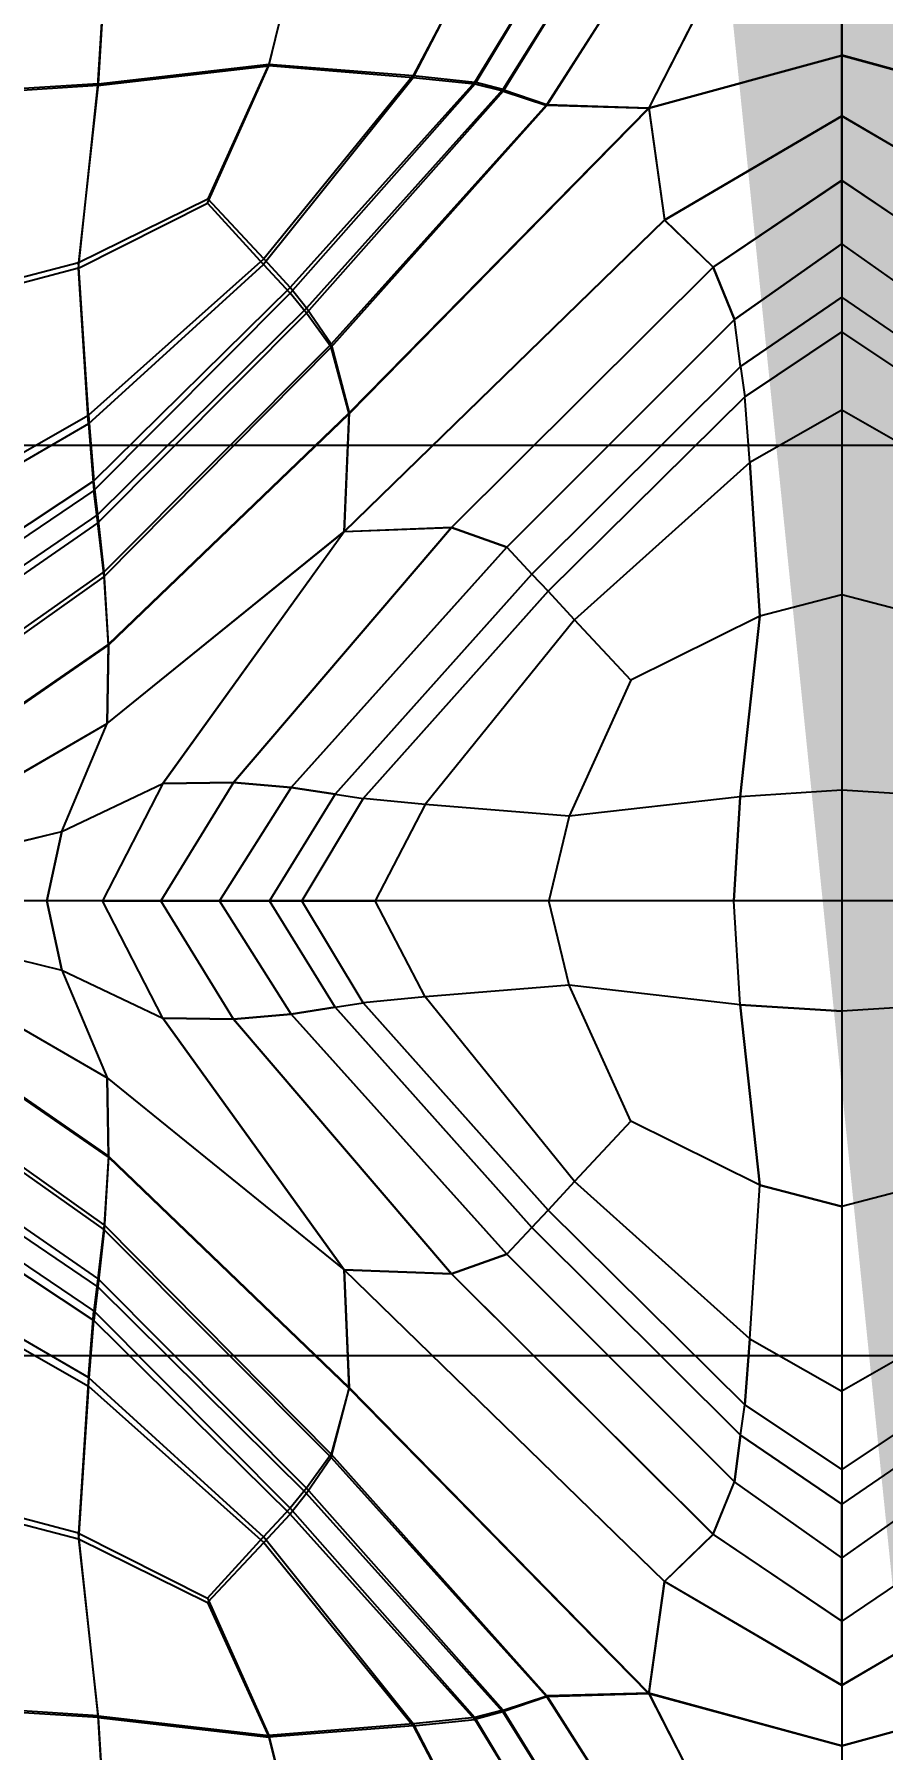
# Model space of a CAD drawing. Extents: x 11992 to 29481, y -6727 to 6811.
# Drawn here: x 12607.26 to 12612.15, y 1476.05 to 1485.95 of the extents above; entities that cross this region are included whole.
import ezdxf

# ---------------------------------------------------------------- set-up
doc = ezdxf.new("R2010")
doc.units = 0
doc.header["$MEASUREMENT"] = 0
doc.layers.get('0').update_dxf_attribs({"color": 8, "linetype": 'CONTINUOUS'})
doc.layers.add('zoylight 3编号', color=7, linetype='CONTINUOUS')
doc.styles.add('TFB MS 3mm at 1 to 25', font='arial.ttf', dxfattribs={"height": 75})

msp = doc.modelspace()

# ---------------------------------------------------------------- linework, layer by layer
for p, q in [((12611.9172, 1487.0932, -1721.4732), (12611.9172, 1482.7125, -1720.209)), ((12611.9172, 1485.8236, -1759.8229), (12611.9172, 1486.7353, -1759.5163)), ((12607.6266, 1485.6512, -1760.3104), (12607.6643, 1486.2497, -1760.2204)), ((12607.6643, 1486.249, -1720.6453), (12607.6271, 1485.662, -1720.5269)), ((12608.6127, 1485.7654, -1760.3031), (12608.7309, 1486.2509, -1760.227)), ((12608.7309, 1486.2511, -1720.6389), (12608.6132, 1485.775, -1720.5381)), ((12609.7313, 1486.2525, -1720.6354), (12609.4443, 1485.7087, -1720.532)), ((12609.4443, 1485.697, -1760.3084), (12609.7313, 1486.2513, -1760.2307)), ((12609.8, 1485.672, -1720.5364), (12610.1553, 1486.2506, -1720.6421)), ((12610.1553, 1486.2497, -1760.2241), (12609.8005, 1485.6605, -1760.3064)), ((12610.3417, 1486.2332, -1720.7068), (12609.9631, 1485.6286, -1720.5989)), ((12610.3417, 1486.2325, -1760.1594), (12609.9636, 1485.6193, -1760.2492)), ((12610.6297, 1486.1879, -1720.8773), (12610.2153, 1485.5425, -1720.7668)), ((12610.2158, 1485.5358, -1760.0886), (12610.6297, 1486.1865, -1759.989)), ((12611.1213, 1486.1433, -1721.0454), (12610.8042, 1485.5239, -1720.9597)), ((12610.8042, 1485.5201, -1759.9022), (12611.1213, 1486.141, -1759.8212)), ((12607.6266, 1485.6512, -1760.3104), (12608.6127, 1485.7654, -1760.3031)), ((12607.6271, 1485.662, -1720.5269), (12608.6132, 1485.775, -1720.5381)), ((12608.2589, 1484.9727, -1760.3777), (12608.6127, 1485.7654, -1760.3031)), ((12608.6132, 1485.775, -1720.5381), (12608.2598, 1484.9977, -1720.4344)), ((12609.4443, 1485.697, -1760.3084), (12608.6127, 1485.7654, -1760.3031)), ((12608.6132, 1485.775, -1720.5381), (12609.4443, 1485.7087, -1720.532)), ((12610.8042, 1485.5239, -1720.9597), (12611.9172, 1485.8262, -1721.0419)), ((12611.9172, 1485.8236, -1759.8229), (12610.8042, 1485.5201, -1759.9022)), ((12613.0301, 1485.5223, -1720.9634), (12611.9172, 1485.8262, -1721.0419)), ((12613.0301, 1485.5199, -1759.9019), (12611.9172, 1485.8236, -1759.8229)), ((12611.9172, 1484.739, -1760.1132), (12611.9172, 1485.8236, -1759.8229)), ((12607.6271, 1485.662, -1720.5269), (12607.042, 1485.6243, -1720.5233)), ((12607.6271, 1485.662, -1720.5269), (12607.515, 1484.6296, -1720.3925)), ((12609.4443, 1485.697, -1760.3084), (12608.5822, 1484.6194, -1760.4056)), ((12609.4443, 1485.7087, -1720.532), (12608.5831, 1484.6518, -1720.3968)), ((12609.8005, 1485.6605, -1760.3064), (12608.7352, 1484.4527, -1760.4199)), ((12609.8, 1485.672, -1720.5364), (12608.7357, 1484.4868, -1720.3833)), ((12609.4443, 1485.7087, -1720.532), (12609.8, 1485.672, -1720.5364)), ((12609.8005, 1485.6605, -1760.3064), (12609.4443, 1485.697, -1760.3084)), ((12609.9631, 1485.6286, -1720.5989), (12609.8, 1485.672, -1720.5364)), ((12609.9636, 1485.6193, -1760.2492), (12609.8005, 1485.6605, -1760.3064)), ((12607.6266, 1485.6512, -1760.3104), (12607.042, 1485.6131, -1760.3127)), ((12607.5145, 1484.5977, -1760.4069), (12607.6266, 1485.6512, -1760.3104)), ((12609.9631, 1485.6286, -1720.5989), (12608.8287, 1484.3676, -1720.4346)), ((12609.9636, 1485.6193, -1760.2492), (12608.8287, 1484.3383, -1760.38)), ((12609.9631, 1485.6286, -1720.5989), (12610.2153, 1485.5425, -1720.7668)), ((12609.9636, 1485.6193, -1760.2492), (12610.2158, 1485.5358, -1760.0886)), ((12610.2153, 1485.5425, -1720.7668), (12608.9727, 1484.1595, -1720.5917)), ((12608.9727, 1484.1423, -1760.2457), (12610.2158, 1485.5358, -1760.0886)), ((12610.8042, 1485.5239, -1720.9597), (12609.0757, 1483.7627, -1720.7231)), ((12610.8042, 1485.5201, -1759.9022), (12609.0757, 1483.7575, -1760.1357)), ((12610.2153, 1485.5425, -1720.7668), (12610.8042, 1485.5239, -1720.9597)), ((12610.8042, 1485.5201, -1759.9022), (12610.2158, 1485.5358, -1760.0886)), ((12610.8042, 1485.5239, -1720.9597), (12610.8944, 1484.8771, -1720.9327)), ((12610.8042, 1485.5201, -1759.9022), (12610.8944, 1484.8754, -1759.9317)), ((12610.8944, 1484.8771, -1720.9327), (12611.9172, 1485.4762, -1721.0122)), ((12610.8944, 1484.8754, -1759.9317), (12611.9172, 1485.4748, -1759.8528)), ((12612.94, 1484.8761, -1720.9346), (12611.9172, 1485.4762, -1721.0122)), ((12612.94, 1484.8754, -1759.9317), (12611.9172, 1485.4748, -1759.8528)), ((12611.1757, 1484.6041, -1720.8649), (12611.9172, 1485.1048, -1720.9401)), ((12611.9172, 1485.1045, -1759.9256), (12611.1757, 1484.6034, -1760.0006)), ((12612.6587, 1484.6036, -1720.8654), (12611.9172, 1485.1048, -1720.9401)), ((12612.6587, 1484.6034, -1760.0006), (12611.9172, 1485.1045, -1759.9256)), ((12607.5145, 1484.5977, -1760.4069), (12608.2589, 1484.9727, -1760.3777)), ((12607.515, 1484.6296, -1720.3925), (12608.2598, 1484.9977, -1720.4344)), ((12608.2589, 1484.9727, -1760.3777), (12608.5822, 1484.6194, -1760.4056)), ((12608.5831, 1484.6518, -1720.3968), (12608.2598, 1484.9977, -1720.4344)), ((12609.0466, 1483.0777, -1720.6972), (12610.8944, 1484.8771, -1720.9327)), ((12609.0466, 1483.077, -1760.1686), (12610.8944, 1484.8754, -1759.9317)), ((12611.1757, 1484.6041, -1720.8649), (12610.8944, 1484.8771, -1720.9327)), ((12611.1757, 1484.6034, -1760.0006), (12610.8944, 1484.8754, -1759.9317)), ((12611.2978, 1484.3011, -1720.6801), (12611.9172, 1484.739, -1720.7527)), ((12611.9172, 1484.739, -1760.1132), (12611.2978, 1484.3011, -1760.1858)), ((12612.5366, 1484.3011, -1760.1858), (12611.9172, 1484.739, -1760.1132)), ((12612.5366, 1484.3011, -1720.6801), (12611.9172, 1484.739, -1720.7527)), ((12611.9172, 1484.739, -1760.1132), (12611.9172, 1483.7782, -1760.4521)), ((12607.042, 1484.5068, -1720.3787), (12607.515, 1484.6296, -1720.3925)), ((12607.5145, 1484.5977, -1760.4069), (12607.042, 1484.4727, -1760.4167)), ((12607.5713, 1483.6988, -1760.4794), (12607.5145, 1484.5977, -1760.4069)), ((12607.5727, 1483.7487, -1720.2928), (12607.515, 1484.6296, -1720.3925)), ((12607.5713, 1483.6988, -1760.4794), (12608.5822, 1484.6194, -1760.4056)), ((12607.5727, 1483.7487, -1720.2928), (12608.5831, 1484.6518, -1720.3968)), ((12608.5822, 1484.6194, -1760.4056), (12608.7352, 1484.4527, -1760.4199)), ((12608.5831, 1484.6518, -1720.3968), (12608.7357, 1484.4868, -1720.3833)), ((12609.6665, 1483.1009, -1720.6401), (12611.1757, 1484.6041, -1720.8649)), ((12611.1757, 1484.6034, -1760.0006), (12609.6665, 1483.1006, -1760.2258)), ((12611.1757, 1484.6041, -1720.8649), (12611.2978, 1484.3011, -1720.6801)), ((12611.2978, 1484.3011, -1760.1858), (12611.1757, 1484.6034, -1760.0006)), ((12607.6032, 1483.3703, -1720.2505), (12608.7357, 1484.4868, -1720.3833)), ((12608.8287, 1484.3676, -1720.4346), (12608.7357, 1484.4868, -1720.3833)), ((12607.6018, 1483.3147, -1760.5165), (12608.7352, 1484.4527, -1760.4199)), ((12607.6261, 1483.1757, -1720.2901), (12608.8287, 1484.3676, -1720.4346)), ((12608.8287, 1484.3383, -1760.38), (12608.7352, 1484.4527, -1760.4199)), ((12608.9727, 1484.1595, -1720.5917), (12608.8287, 1484.3676, -1720.4346)), ((12611.334, 1484.0307, -1720.4939), (12611.9172, 1484.4303, -1720.565)), ((12611.9172, 1484.4303, -1760.3007), (12611.334, 1484.0307, -1760.372)), ((12612.5003, 1484.0307, -1760.372), (12611.9172, 1484.4303, -1760.3007)), ((12612.5003, 1484.0307, -1720.4939), (12611.9172, 1484.4303, -1720.565)), ((12607.6252, 1483.1273, -1760.4934), (12608.8287, 1484.3383, -1760.38)), ((12608.9727, 1484.1423, -1760.2457), (12608.8287, 1484.3383, -1760.38)), ((12611.2978, 1484.3011, -1760.1858), (12609.986, 1482.9874, -1760.4038)), ((12609.986, 1482.9874, -1720.462), (12611.2978, 1484.3011, -1720.6801)), ((12611.334, 1484.0307, -1760.372), (12611.2978, 1484.3011, -1760.1858)), ((12611.334, 1484.0307, -1720.4939), (12611.2978, 1484.3011, -1720.6801)), ((12611.3574, 1483.8559, -1720.4221), (12611.9172, 1484.2305, -1720.4923)), ((12611.9172, 1484.2305, -1760.3735), (12611.3574, 1483.8559, -1760.4438)), ((12612.477, 1483.8559, -1760.4438), (12611.9172, 1484.2305, -1760.3735)), ((12612.477, 1483.8559, -1720.4221), (12611.9172, 1484.2305, -1720.4923)), ((12607.6614, 1482.8183, -1760.3852), (12608.9727, 1484.1423, -1760.2457)), ((12607.6619, 1482.846, -1720.4361), (12608.9727, 1484.1595, -1720.5917)), ((12608.9727, 1484.1595, -1720.5917), (12609.0757, 1483.7627, -1720.7231)), ((12609.0757, 1483.7575, -1760.1357), (12608.9727, 1484.1423, -1760.2457)), ((12611.334, 1484.0307, -1760.372), (12610.1295, 1482.8327, -1760.5857)), ((12610.13, 1482.8327, -1720.2802), (12611.334, 1484.0307, -1720.4939)), ((12611.334, 1484.0307, -1760.372), (12611.3574, 1483.8559, -1760.4438)), ((12611.334, 1484.0307, -1720.4939), (12611.3574, 1483.8559, -1720.4221)), ((12611.3574, 1483.8559, -1760.4438), (12610.223, 1482.7328, -1760.6547)), ((12610.223, 1482.7328, -1720.2112), (12611.3574, 1483.8559, -1720.4221)), ((12611.3874, 1483.4757, -1720.3554), (12611.3574, 1483.8559, -1720.4221)), ((12611.3874, 1483.4757, -1760.5104), (12611.3574, 1483.8559, -1760.4438)), ((12611.9172, 1483.7782, -1760.4521), (12611.3874, 1483.4757, -1760.5104)), ((12611.9172, 1483.7782, -1720.4138), (12611.3874, 1483.4757, -1720.3554)), ((12611.9172, 1483.7782, -1760.4521), (12611.9172, 1477.664, -1760.3735)), ((12612.4465, 1483.4757, -1720.3554), (12611.9172, 1483.7782, -1720.4138)), ((12612.4465, 1483.4757, -1760.5104), (12611.9172, 1483.7782, -1760.4521)), ((12607.042, 1483.4478, -1720.2582), (12607.5727, 1483.7487, -1720.2928)), ((12607.5713, 1483.6988, -1760.4794), (12607.042, 1483.3917, -1760.504)), ((12607.5713, 1483.6988, -1760.4794), (12607.6018, 1483.3147, -1760.5165)), ((12607.5727, 1483.7487, -1720.2928), (12607.6032, 1483.3703, -1720.2505)), ((12607.6871, 1482.4214, -1760.2873), (12609.0757, 1483.7575, -1760.1357)), ((12607.6876, 1482.4278, -1720.5699), (12609.0757, 1483.7627, -1720.7231)), ((12609.0757, 1483.7627, -1720.7231), (12609.0466, 1483.0777, -1720.6972)), ((12609.0466, 1483.077, -1760.1686), (12609.0757, 1483.7575, -1760.1357)), ((12651.2496, 1483.5734, -1760.3812), (12606.2495, 1483.5734, -1760.3812)), ((12651.2496, 1483.5734, -1720.4842), (12606.2495, 1483.5734, -1720.4842)), ((12611.3874, 1483.4757, -1760.5104), (12610.376, 1482.568, -1760.6855)), ((12611.3874, 1483.4757, -1720.3554), (12610.3765, 1482.568, -1720.1804)), ((12611.3874, 1483.4757, -1720.3554), (12611.4446, 1482.5892, -1720.1849)), ((12611.4446, 1482.5892, -1760.6809), (12611.3874, 1483.4757, -1760.5104)), ((12607.042, 1482.9984, -1720.2063), (12607.6032, 1483.3703, -1720.2505)), ((12607.6018, 1483.3147, -1760.5165), (12607.042, 1482.9354, -1760.5488)), ((12607.6252, 1483.1273, -1760.4934), (12607.6018, 1483.3147, -1760.5165)), ((12607.6261, 1483.1757, -1720.2901), (12607.6032, 1483.3703, -1720.2505)), ((12607.6261, 1483.1757, -1720.2901), (12607.042, 1482.7785, -1720.242)), ((12607.6252, 1483.1273, -1760.4934), (12607.042, 1482.7237, -1760.5312)), ((12607.6614, 1482.8183, -1760.3852), (12607.6252, 1483.1273, -1760.4934)), ((12607.6619, 1482.846, -1720.4361), (12607.6261, 1483.1757, -1720.2901)), ((12608.4086, 1481.6301, -1720.4263), (12609.6665, 1483.1009, -1720.6401)), ((12609.6665, 1483.1006, -1760.2258), (12608.4086, 1481.6301, -1760.4394)), ((12609.0466, 1483.0777, -1720.6972), (12609.6665, 1483.1009, -1720.6401)), ((12609.6665, 1483.1006, -1760.2258), (12609.0466, 1483.077, -1760.1686)), ((12609.6665, 1483.1009, -1720.6401), (12609.986, 1482.9874, -1720.462)), ((12609.986, 1482.9874, -1760.4038), (12609.6665, 1483.1006, -1760.2258)), ((12607.68, 1481.9691, -1720.5726), (12609.0466, 1483.0777, -1720.6972)), ((12607.68, 1481.9693, -1760.2952), (12609.0466, 1483.077, -1760.1686)), ((12608.0009, 1481.6246, -1720.5063), (12609.0466, 1483.0777, -1720.6972)), ((12609.0466, 1483.077, -1760.1686), (12608.0009, 1481.6243, -1760.3595)), ((12609.986, 1482.9874, -1760.4038), (12608.7419, 1481.6015, -1760.6217)), ((12608.7419, 1481.6015, -1720.2442), (12609.986, 1482.9874, -1720.462)), ((12609.986, 1482.9874, -1760.4038), (12610.1295, 1482.8327, -1760.5857)), ((12609.986, 1482.9874, -1720.462), (12610.13, 1482.8327, -1720.2802)), ((12607.042, 1482.408, -1720.3843), (12607.6619, 1482.846, -1720.4361)), ((12607.6614, 1482.8183, -1760.3852), (12607.042, 1482.377, -1760.4317)), ((12607.6871, 1482.4214, -1760.2873), (12607.6614, 1482.8183, -1760.3852)), ((12607.6876, 1482.4278, -1720.5699), (12607.6619, 1482.846, -1720.4361)), ((12610.1295, 1482.8327, -1760.5857), (12608.9942, 1481.5626, -1760.7994)), ((12608.9942, 1481.5626, -1720.0665), (12610.13, 1482.8327, -1720.2802)), ((12610.1295, 1482.8327, -1760.5857), (12610.223, 1482.7328, -1760.6547)), ((12610.13, 1482.8327, -1720.2802), (12610.223, 1482.7328, -1720.2112)), ((12610.223, 1482.7328, -1760.6547), (12609.1572, 1481.5373, -1760.8655)), ((12609.1572, 1481.5373, -1720.0003), (12610.223, 1482.7328, -1720.2112)), ((12610.376, 1482.568, -1760.6855), (12610.223, 1482.7328, -1760.6547)), ((12610.3765, 1482.568, -1720.1804), (12610.223, 1482.7328, -1720.2112)), ((12611.9172, 1482.7125, -1760.6569), (12611.4446, 1482.5892, -1760.6809)), ((12611.9172, 1482.7125, -1720.209), (12611.4446, 1482.5892, -1720.1849)), ((12612.3897, 1482.5892, -1760.6809), (12611.9172, 1482.7125, -1760.6569)), ((12611.9172, 1482.7125, -1720.209), (12611.9172, 1477.4642, -1720.565)), ((12612.3897, 1482.5892, -1720.1849), (12611.9172, 1482.7125, -1720.209)), ((12611.4446, 1482.5892, -1720.1849), (12610.6998, 1482.2197, -1720.1128)), ((12611.4446, 1482.5892, -1760.6809), (12610.6998, 1482.2197, -1760.7531)), ((12611.4446, 1482.5892, -1720.1849), (12611.3321, 1481.5473, -1720.0001)), ((12611.3321, 1481.5473, -1760.8658), (12611.4446, 1482.5892, -1760.6809)), ((12610.376, 1482.568, -1760.6855), (12609.5139, 1481.5025, -1760.8767)), ((12610.3765, 1482.568, -1720.1804), (12609.5139, 1481.5025, -1719.9891)), ((12610.6998, 1482.2197, -1760.7531), (12610.376, 1482.568, -1760.6855)), ((12610.6998, 1482.2197, -1720.1128), (12610.3765, 1482.568, -1720.1804)), ((12607.6876, 1482.4278, -1720.5699), (12607.042, 1481.9829, -1720.5188)), ((12607.042, 1481.976, -1760.3378), (12607.6871, 1482.4214, -1760.2873)), ((12607.68, 1481.9691, -1720.5726), (12607.6876, 1482.4278, -1720.5699)), ((12607.6871, 1482.4214, -1760.2873), (12607.68, 1481.9693, -1760.2952)), ((12610.6998, 1482.2197, -1720.1128), (12610.3455, 1481.4353, -1719.9762)), ((12610.6998, 1482.2197, -1760.7531), (12610.3455, 1481.4353, -1760.8896)), ((12607.042, 1481.6, -1760.3374), (12607.68, 1481.9693, -1760.2952)), ((12607.042, 1481.5996, -1720.531), (12607.68, 1481.9691, -1720.5726)), ((12607.4182, 1481.3475, -1760.369), (12607.68, 1481.9693, -1760.2952)), ((12607.4182, 1481.3473, -1720.4973), (12607.68, 1481.9691, -1720.5726)), ((12607.4182, 1481.3473, -1720.4973), (12608.0009, 1481.6246, -1720.5063)), ((12607.4182, 1481.3475, -1760.369), (12608.0009, 1481.6243, -1760.3595)), ((12608.0009, 1481.6246, -1720.5063), (12607.6523, 1480.9472, -1720.4427)), ((12608.0009, 1481.6243, -1760.3595), (12607.6523, 1480.9472, -1760.4232)), ((12608.4086, 1481.6301, -1720.4263), (12607.9895, 1480.9472, -1720.3552)), ((12608.4086, 1481.6301, -1760.4394), (12607.9895, 1480.9472, -1760.5107)), ((12608.0009, 1481.6246, -1720.5063), (12608.4086, 1481.6301, -1720.4263)), ((12608.4086, 1481.6301, -1760.4394), (12608.0009, 1481.6243, -1760.3595)), ((12608.7419, 1481.6015, -1760.6217), (12608.3275, 1480.9472, -1760.6944)), ((12608.7419, 1481.6015, -1720.2442), (12608.3275, 1480.9472, -1720.1715)), ((12608.4086, 1481.6301, -1720.4263), (12608.7419, 1481.6015, -1720.2442)), ((12608.7419, 1481.6015, -1760.6217), (12608.4086, 1481.6301, -1760.4394)), ((12608.9942, 1481.5626, -1760.7994), (12608.7419, 1481.6015, -1760.6217)), ((12608.7419, 1481.6015, -1720.2442), (12608.9942, 1481.5626, -1720.0665)), ((12608.9942, 1481.5626, -1760.7994), (12608.6155, 1480.9472, -1760.8707)), ((12608.9942, 1481.5626, -1720.0665), (12608.6155, 1480.9472, -1719.9952)), ((12609.1572, 1481.5373, -1760.8655), (12608.802, 1480.9472, -1760.9358)), ((12609.1572, 1481.5373, -1720.0003), (12608.802, 1480.9472, -1719.93)), ((12608.9942, 1481.5626, -1760.7994), (12609.1572, 1481.5373, -1760.8655)), ((12608.9942, 1481.5626, -1720.0665), (12609.1572, 1481.5373, -1720.0003)), ((12609.5139, 1481.5025, -1719.9891), (12609.1572, 1481.5373, -1720.0003)), ((12609.5139, 1481.5025, -1760.8767), (12609.1572, 1481.5373, -1760.8655)), ((12609.5139, 1481.5025, -1719.9891), (12609.2264, 1480.9472, -1719.9254)), ((12609.5139, 1481.5025, -1760.8767), (12609.2264, 1480.9472, -1760.9405)), ((12610.3455, 1481.4353, -1719.9762), (12609.5139, 1481.5025, -1719.9891)), ((12610.3455, 1481.4353, -1760.8896), (12609.5139, 1481.5025, -1760.8767)), ((12611.3321, 1481.5473, -1720.0001), (12610.3455, 1481.4353, -1719.9762)), ((12611.3321, 1481.5473, -1760.8658), (12610.3455, 1481.4353, -1760.8896)), ((12611.3321, 1481.5473, -1720.0001), (12611.2949, 1480.9472, -1719.9384)), ((12611.2949, 1480.9472, -1760.9275), (12611.3321, 1481.5473, -1760.8658)), ((12611.9172, 1481.5848, -1760.8579), (12611.3321, 1481.5473, -1760.8658)), ((12611.9172, 1481.5848, -1720.008), (12611.3321, 1481.5473, -1720.0001)), ((12612.5022, 1481.5473, -1760.8658), (12611.9172, 1481.5848, -1760.8579)), ((12612.5022, 1481.5473, -1720.0001), (12611.9172, 1481.5848, -1720.008)), ((12610.3455, 1481.4353, -1760.8896), (12610.2273, 1480.9472, -1760.9352)), ((12610.3455, 1481.4353, -1719.9762), (12610.2277, 1480.9472, -1719.9307)), ((12607.042, 1481.2553, -1760.3722), (12607.4182, 1481.3475, -1760.369)), ((12607.042, 1481.255, -1720.4942), (12607.4182, 1481.3473, -1720.4973)), ((12607.4182, 1481.3475, -1760.369), (12607.3309, 1480.9472, -1760.3936)), ((12607.3314, 1480.9472, -1720.4722), (12607.4182, 1481.3473, -1720.4973)), ((12607.6523, 1480.9472, -1760.4232), (12605.4689, 1480.9472, -1760.8707)), ((12607.6523, 1480.9472, -1720.4427), (12606.095, 1480.9472, -1720.3552)), ((12651.2491, 1480.9472, -1760.5574), (12606.249, 1480.9472, -1760.5574)), ((12651.2491, 1480.9472, -1720.308), (12606.249, 1480.9472, -1720.308)), ((12607.3309, 1480.9472, -1760.3936), (12607.4182, 1480.5469, -1760.3686)), ((12607.4182, 1480.5469, -1720.4969), (12607.3314, 1480.9472, -1720.4722)), ((12615.8449, 1480.9472, -1720.3552), (12607.6523, 1480.9472, -1720.4427)), ((12608.0009, 1480.2701, -1720.5063), (12607.6523, 1480.9472, -1720.4427)), ((12608.0009, 1480.2699, -1760.3595), (12607.6523, 1480.9472, -1760.4232)), ((12607.6523, 1480.9472, -1760.4232), (12609.2264, 1480.9472, -1760.9405)), ((12608.4086, 1480.2644, -1720.4263), (12607.9895, 1480.9472, -1720.3552)), ((12608.4086, 1480.2644, -1760.4394), (12607.9895, 1480.9472, -1760.5107)), ((12608.7419, 1480.293, -1720.2442), (12608.3275, 1480.9472, -1720.1715)), ((12608.7419, 1480.293, -1760.6217), (12608.3275, 1480.9472, -1760.6944)), ((12608.9942, 1480.3319, -1760.7994), (12608.6155, 1480.9472, -1760.8707)), ((12608.9942, 1480.3319, -1720.0665), (12608.6155, 1480.9472, -1719.9952)), ((12609.1572, 1480.3572, -1760.8655), (12608.802, 1480.9472, -1760.9358)), ((12609.1572, 1480.3572, -1720.0003), (12608.802, 1480.9472, -1719.93)), ((12613.6066, 1480.9472, -1760.9352), (12609.2264, 1480.9472, -1760.9405)), ((12609.5139, 1480.3917, -1760.8767), (12609.2264, 1480.9472, -1760.9405)), ((12609.5139, 1480.3917, -1719.9891), (12609.2264, 1480.9472, -1719.9254)), ((12610.3455, 1480.4592, -1760.8896), (12610.2273, 1480.9472, -1760.9352)), ((12610.3455, 1480.4592, -1719.9762), (12610.2277, 1480.9472, -1719.9307)), ((12611.3321, 1480.3469, -1720.0001), (12611.2949, 1480.9472, -1719.9384)), ((12611.3321, 1480.3471, -1760.8658), (12611.2949, 1480.9472, -1760.9275)), ((12607.042, 1480.6394, -1760.3716), (12607.4182, 1480.5469, -1760.3686)), ((12607.042, 1480.6392, -1720.4937), (12607.4182, 1480.5469, -1720.4969)), ((12607.4182, 1480.5469, -1720.4969), (12607.68, 1479.9251, -1720.5706)), ((12607.4182, 1480.5469, -1720.4969), (12608.0009, 1480.2701, -1720.5063)), ((12607.4182, 1480.5469, -1760.3686), (12607.68, 1479.9254, -1760.2933)), ((12607.4182, 1480.5469, -1760.3686), (12608.0009, 1480.2699, -1760.3595)), ((12610.3455, 1480.4592, -1719.9762), (12609.5139, 1480.3917, -1719.9891)), ((12610.3455, 1480.4592, -1760.8896), (12609.5139, 1480.3917, -1760.8767)), ((12611.3321, 1480.3469, -1720.0001), (12610.3455, 1480.4592, -1719.9762)), ((12611.3321, 1480.3471, -1760.8658), (12610.3455, 1480.4592, -1760.8896)), ((12610.6998, 1479.6746, -1760.7531), (12610.3455, 1480.4592, -1760.8896)), ((12610.6998, 1479.6746, -1720.1128), (12610.3455, 1480.4592, -1719.9762)), ((12608.9942, 1480.3319, -1720.0665), (12608.7419, 1480.293, -1720.2442)), ((12608.7419, 1480.293, -1760.6217), (12608.9942, 1480.3319, -1760.7994)), ((12608.9942, 1480.3319, -1760.7994), (12609.1572, 1480.3572, -1760.8655)), ((12608.9942, 1480.3319, -1720.0665), (12609.1572, 1480.3572, -1720.0003)), ((12608.9942, 1480.3319, -1760.7994), (12610.1295, 1479.0618, -1760.5857)), ((12610.13, 1479.0618, -1720.2802), (12608.9942, 1480.3319, -1720.0665)), ((12609.5139, 1480.3917, -1760.8767), (12609.1572, 1480.3572, -1760.8655)), ((12609.5139, 1480.3917, -1719.9891), (12609.1572, 1480.3572, -1720.0003)), ((12610.223, 1479.162, -1720.2112), (12609.1572, 1480.3572, -1720.0003)), ((12609.1572, 1480.3572, -1760.8655), (12610.223, 1479.162, -1760.6547)), ((12610.376, 1479.3265, -1760.6855), (12609.5139, 1480.3917, -1760.8767)), ((12610.3765, 1479.3265, -1720.1804), (12609.5139, 1480.3917, -1719.9891)), ((12611.9172, 1480.3097, -1760.8579), (12611.3321, 1480.3471, -1760.8658)), ((12611.3321, 1480.3471, -1760.8658), (12611.4446, 1479.305, -1760.6809)), ((12611.3321, 1480.3469, -1720.0001), (12611.9172, 1480.3097, -1720.008)), ((12611.4446, 1479.305, -1720.1849), (12611.3321, 1480.3469, -1720.0001)), ((12612.5022, 1480.3471, -1760.8658), (12611.9172, 1480.3097, -1760.8579)), ((12612.5022, 1480.3469, -1720.0001), (12611.9172, 1480.3097, -1720.008)), ((12607.042, 1480.2949, -1760.3349), (12607.68, 1479.9254, -1760.2933)), ((12607.042, 1480.2944, -1720.5284), (12607.68, 1479.9251, -1720.5706)), ((12609.0466, 1478.8172, -1720.6972), (12608.0009, 1480.2701, -1720.5063)), ((12608.4086, 1480.2644, -1720.4263), (12608.0009, 1480.2701, -1720.5063)), ((12608.0009, 1480.2699, -1760.3595), (12609.0466, 1478.8167, -1760.1686)), ((12608.0009, 1480.2699, -1760.3595), (12608.4086, 1480.2644, -1760.4394)), ((12608.7419, 1480.293, -1720.2442), (12608.4086, 1480.2644, -1720.4263)), ((12608.4086, 1480.2644, -1760.4394), (12608.7419, 1480.293, -1760.6217)), ((12609.6665, 1478.7938, -1720.6401), (12608.4086, 1480.2644, -1720.4263)), ((12608.4086, 1480.2644, -1760.4394), (12609.6665, 1478.7936, -1760.2258)), ((12608.7419, 1480.293, -1760.6217), (12609.986, 1478.9071, -1760.4038)), ((12609.986, 1478.9071, -1720.462), (12608.7419, 1480.293, -1720.2442)), ((12607.042, 1479.9185, -1720.528), (12607.6871, 1479.4731, -1720.5786)), ((12607.68, 1479.9254, -1760.2933), (12607.6876, 1479.4664, -1760.296)), ((12607.68, 1479.9254, -1760.2933), (12609.0466, 1478.8167, -1760.1686)), ((12607.6871, 1479.4731, -1720.5786), (12607.68, 1479.9251, -1720.5706)), ((12607.68, 1479.9251, -1720.5706), (12609.0466, 1478.8172, -1720.6972)), ((12607.6876, 1479.4664, -1760.296), (12607.042, 1479.9113, -1760.3471)), ((12610.6998, 1479.6746, -1760.7531), (12610.376, 1479.3265, -1760.6855)), ((12610.6998, 1479.6746, -1720.1128), (12610.3765, 1479.3265, -1720.1804)), ((12611.4446, 1479.305, -1760.6809), (12610.6998, 1479.6746, -1760.7531)), ((12611.4446, 1479.305, -1720.1849), (12610.6998, 1479.6746, -1720.1128)), ((12607.6614, 1479.0761, -1720.4807), (12607.042, 1479.5172, -1720.4342)), ((12607.042, 1479.4862, -1760.4816), (12607.6619, 1479.0485, -1760.4297)), ((12607.6871, 1479.4731, -1720.5786), (12607.6614, 1479.0761, -1720.4807)), ((12607.6876, 1479.4664, -1760.296), (12607.6619, 1479.0485, -1760.4297)), ((12607.6871, 1479.4731, -1720.5786), (12609.0757, 1478.137, -1720.7301)), ((12607.6876, 1479.4664, -1760.296), (12609.0757, 1478.1315, -1760.1428)), ((12610.376, 1479.3265, -1760.6855), (12610.223, 1479.162, -1760.6547)), ((12610.3765, 1479.3265, -1720.1804), (12610.223, 1479.162, -1720.2112)), ((12611.3874, 1478.4188, -1760.5104), (12610.376, 1479.3265, -1760.6855)), ((12611.3874, 1478.4188, -1720.3555), (12610.3765, 1479.3265, -1720.1804)), ((12611.3874, 1478.4188, -1720.3555), (12611.4446, 1479.305, -1720.1849)), ((12611.3874, 1478.4188, -1760.5104), (12611.4446, 1479.305, -1760.6809)), ((12611.4446, 1479.305, -1720.1849), (12611.9172, 1479.182, -1720.209)), ((12611.9172, 1479.182, -1760.6569), (12611.4446, 1479.305, -1760.6809)), ((12612.3897, 1479.305, -1760.6809), (12611.9172, 1479.182, -1760.6569)), ((12612.3897, 1479.305, -1720.1849), (12611.9172, 1479.182, -1720.209)), ((12607.6252, 1478.7671, -1720.3725), (12607.042, 1479.1708, -1720.3347)), ((12610.1295, 1479.0618, -1760.5857), (12610.223, 1479.162, -1760.6547)), ((12610.13, 1479.0618, -1720.2802), (12610.223, 1479.162, -1720.2112)), ((12611.3574, 1478.0385, -1720.4221), (12610.223, 1479.162, -1720.2112)), ((12611.3574, 1478.0385, -1760.4438), (12610.223, 1479.162, -1760.6547)), ((12607.6261, 1478.7185, -1760.5757), (12607.042, 1479.1159, -1760.6239)), ((12607.6614, 1479.0761, -1720.4807), (12607.6252, 1478.7671, -1720.3725)), ((12607.6619, 1479.0485, -1760.4297), (12607.6261, 1478.7185, -1760.5757)), ((12607.6614, 1479.0761, -1720.4807), (12608.9727, 1477.7522, -1720.6201)), ((12607.6619, 1479.0485, -1760.4297), (12608.9727, 1477.7348, -1760.2742)), ((12609.986, 1478.9071, -1760.4038), (12610.1295, 1479.0618, -1760.5857)), ((12609.986, 1478.9071, -1720.462), (12610.13, 1479.0618, -1720.2802)), ((12611.334, 1477.8635, -1760.372), (12610.1295, 1479.0618, -1760.5857)), ((12611.334, 1477.8635, -1720.4939), (12610.13, 1479.0618, -1720.2802)), ((12607.6018, 1478.5797, -1720.3493), (12607.042, 1478.9591, -1720.3171)), ((12607.042, 1478.8961, -1760.6596), (12607.6032, 1478.524, -1760.6154)), ((12609.6665, 1478.7936, -1760.2258), (12609.986, 1478.9071, -1760.4038)), ((12609.986, 1478.9071, -1720.462), (12609.6665, 1478.7938, -1720.6401)), ((12611.2978, 1477.5934, -1720.6801), (12609.986, 1478.9071, -1720.462)), ((12611.2978, 1477.5934, -1760.1858), (12609.986, 1478.9071, -1760.4038)), ((12607.6252, 1478.7671, -1720.3725), (12607.6018, 1478.5797, -1720.3493)), ((12607.6252, 1478.7671, -1720.3725), (12608.8287, 1477.5562, -1720.4859)), ((12609.6665, 1478.7938, -1720.6401), (12609.0466, 1478.8172, -1720.6972)), ((12609.0466, 1478.8172, -1720.6972), (12609.0757, 1478.137, -1720.7301)), ((12610.8944, 1477.0191, -1720.9341), (12609.0466, 1478.8172, -1720.6972)), ((12609.0757, 1478.1315, -1760.1428), (12609.0466, 1478.8167, -1760.1686)), ((12610.8944, 1477.0174, -1759.9332), (12609.0466, 1478.8167, -1760.1686)), ((12609.0466, 1478.8167, -1760.1686), (12609.6665, 1478.7936, -1760.2258)), ((12611.1757, 1477.2908, -1720.8653), (12609.6665, 1478.7938, -1720.6401)), ((12611.1757, 1477.2904, -1760.001), (12609.6665, 1478.7936, -1760.2258)), ((12607.6261, 1478.7185, -1760.5757), (12607.6032, 1478.524, -1760.6154)), ((12607.6261, 1478.7185, -1760.5757), (12608.8287, 1477.5269, -1760.4313)), ((12607.5718, 1478.1956, -1720.3865), (12607.6018, 1478.5797, -1720.3493)), ((12607.6018, 1478.5797, -1720.3493), (12608.7352, 1477.4418, -1720.446)), ((12607.5718, 1478.1956, -1720.3865), (12607.042, 1478.5025, -1720.3619)), ((12607.042, 1478.4467, -1760.6077), (12607.5727, 1478.1458, -1760.573)), ((12607.5727, 1478.1458, -1760.573), (12607.6032, 1478.524, -1760.6154)), ((12607.6032, 1478.524, -1760.6154), (12608.7357, 1477.4077, -1760.4826)), ((12611.3574, 1478.0385, -1760.4438), (12611.3874, 1478.4188, -1760.5104)), ((12611.3874, 1478.4188, -1720.3555), (12611.3574, 1478.0385, -1720.4221)), ((12611.3874, 1478.4188, -1720.3555), (12611.9172, 1478.116, -1720.4138)), ((12611.3874, 1478.4188, -1760.5104), (12611.9172, 1478.116, -1760.4521)), ((12612.4465, 1478.4188, -1720.3554), (12611.9172, 1478.116, -1720.4138)), ((12612.4465, 1478.4188, -1760.5104), (12611.9172, 1478.116, -1760.4521)), ((12651.2496, 1478.3213, -1760.3812), (12606.2495, 1478.3213, -1760.3812)), ((12651.2496, 1478.3213, -1720.4842), (12606.2495, 1478.3213, -1720.4842)), ((12607.5718, 1478.1956, -1720.3865), (12607.5145, 1477.2968, -1720.4588)), ((12607.5727, 1478.1458, -1760.573), (12607.515, 1477.2649, -1760.4733)), ((12607.5718, 1478.1956, -1720.3865), (12608.5822, 1477.2751, -1720.4603)), ((12607.5727, 1478.1458, -1760.573), (12608.5831, 1477.2427, -1760.4691)), ((12609.0757, 1478.137, -1720.7301), (12608.9727, 1477.7522, -1720.6201)), ((12608.9727, 1477.7348, -1760.2742), (12609.0757, 1478.1315, -1760.1428)), ((12610.8042, 1476.3744, -1720.9637), (12609.0757, 1478.137, -1720.7301)), ((12610.8042, 1476.3706, -1759.9061), (12609.0757, 1478.1315, -1760.1428)), ((12611.334, 1477.8635, -1760.372), (12611.3574, 1478.0385, -1760.4438)), ((12611.334, 1477.8635, -1720.4939), (12611.3574, 1478.0385, -1720.4221)), ((12611.3574, 1478.0385, -1720.4221), (12611.9172, 1477.664, -1720.4923)), ((12611.9172, 1477.664, -1760.3735), (12611.3574, 1478.0385, -1760.4438)), ((12612.477, 1478.0385, -1720.4221), (12611.9172, 1477.664, -1720.4923)), ((12612.477, 1478.0385, -1760.4438), (12611.9172, 1477.664, -1760.3735)), ((12611.334, 1477.8635, -1720.4939), (12611.2978, 1477.5934, -1720.6801)), ((12611.2978, 1477.5934, -1760.1858), (12611.334, 1477.8635, -1760.372)), ((12611.334, 1477.8635, -1760.372), (12611.9172, 1477.4642, -1760.3007)), ((12611.9172, 1477.4642, -1720.565), (12611.334, 1477.8635, -1720.4939)), ((12612.5003, 1477.8635, -1720.4939), (12611.9172, 1477.4642, -1720.565)), ((12612.5003, 1477.8635, -1760.372), (12611.9172, 1477.4642, -1760.3007)), ((12608.9727, 1477.7522, -1720.6201), (12608.8287, 1477.5562, -1720.4859)), ((12608.9727, 1477.7348, -1760.2742), (12608.8287, 1477.5269, -1760.4313)), ((12608.9727, 1477.7522, -1720.6201), (12610.2158, 1476.3586, -1720.7773)), ((12610.2153, 1476.352, -1760.0991), (12608.9727, 1477.7348, -1760.2742)), ((12611.9172, 1477.664, -1760.3735), (12611.9172, 1473.3894, -1759.1855)), ((12608.8287, 1477.5562, -1720.4859), (12608.7352, 1477.4418, -1720.446)), ((12609.964, 1476.2752, -1720.6167), (12608.8287, 1477.5562, -1720.4859)), ((12611.1757, 1477.2904, -1760.001), (12611.2978, 1477.5934, -1760.1858)), ((12611.1757, 1477.2908, -1720.8653), (12611.2978, 1477.5934, -1720.6801)), ((12611.9172, 1477.1554, -1720.7527), (12611.2978, 1477.5934, -1720.6801)), ((12611.9172, 1477.1554, -1760.1132), (12611.2978, 1477.5934, -1760.1858)), ((12612.5366, 1477.5934, -1760.1858), (12611.9172, 1477.1554, -1760.1132)), ((12612.5366, 1477.5934, -1720.6801), (12611.9172, 1477.1554, -1720.7527)), ((12608.5822, 1477.2751, -1720.4603), (12608.7352, 1477.4418, -1720.446)), ((12609.8005, 1476.2337, -1720.5594), (12608.7352, 1477.4418, -1720.446)), ((12608.8287, 1477.5269, -1760.4313), (12608.7357, 1477.4077, -1760.4826)), ((12609.9631, 1476.2659, -1760.267), (12608.8287, 1477.5269, -1760.4313)), ((12611.9172, 1476.4197, -1721.013), (12611.9172, 1477.4642, -1720.565)), ((12607.5145, 1477.2968, -1720.4588), (12607.042, 1477.4217, -1720.4492)), ((12607.042, 1477.3874, -1760.4872), (12607.515, 1477.2649, -1760.4733)), ((12608.5831, 1477.2427, -1760.4691), (12608.7357, 1477.4077, -1760.4826)), ((12609.8, 1476.2225, -1760.3294), (12608.7357, 1477.4077, -1760.4826)), ((12607.6271, 1476.2432, -1720.5554), (12607.5145, 1477.2968, -1720.4588)), ((12607.5145, 1477.2968, -1720.4588), (12608.2589, 1476.9218, -1720.4882)), ((12607.515, 1477.2649, -1760.4733), (12607.6271, 1476.2325, -1760.3389)), ((12607.515, 1477.2649, -1760.4733), (12608.2594, 1476.8967, -1760.4315)), ((12608.2589, 1476.9218, -1720.4882), (12608.5822, 1477.2751, -1720.4603)), ((12608.5831, 1477.2427, -1760.4691), (12608.2594, 1476.8967, -1760.4315)), ((12609.4443, 1476.1972, -1720.5575), (12608.5822, 1477.2751, -1720.4603)), ((12608.5831, 1477.2427, -1760.4691), (12609.4443, 1476.1858, -1760.3339)), ((12611.1757, 1477.2908, -1720.8653), (12610.8944, 1477.0191, -1720.9341)), ((12610.8944, 1477.0174, -1759.9332), (12611.1757, 1477.2904, -1760.001)), ((12611.9172, 1476.7899, -1720.9403), (12611.1757, 1477.2908, -1720.8653)), ((12611.1757, 1477.2904, -1760.001), (12611.9172, 1476.7895, -1759.9258)), ((12612.6587, 1477.2908, -1720.8653), (12611.9172, 1476.7899, -1720.9403)), ((12612.6587, 1477.2906, -1760.0005), (12611.9172, 1476.7895, -1759.9258)), ((12610.8944, 1477.0191, -1720.9341), (12610.8042, 1476.3744, -1720.9637)), ((12610.8042, 1476.3706, -1759.9061), (12610.8944, 1477.0174, -1759.9332)), ((12611.9172, 1476.4197, -1721.013), (12610.8944, 1477.0191, -1720.9341)), ((12611.9172, 1476.4182, -1759.8537), (12610.8944, 1477.0174, -1759.9332)), ((12612.94, 1477.0191, -1720.9341), (12611.9172, 1476.4197, -1721.013)), ((12612.94, 1477.0183, -1759.9313), (12611.9172, 1476.4182, -1759.8537)), ((12608.2589, 1476.9218, -1720.4882), (12608.6127, 1476.129, -1720.5628)), ((12608.2594, 1476.8967, -1760.4315), (12608.6132, 1476.1195, -1760.3278)), ((12610.2153, 1476.352, -1760.0991), (12609.9631, 1476.2659, -1760.267)), ((12609.964, 1476.2752, -1720.6167), (12610.2158, 1476.3586, -1720.7773)), ((12610.8042, 1476.3706, -1759.9061), (12610.2153, 1476.352, -1760.0991)), ((12610.2153, 1476.352, -1760.0991), (12610.6297, 1475.7063, -1759.9886)), ((12610.8042, 1476.3744, -1720.9637), (12610.2158, 1476.3586, -1720.7773)), ((12610.2158, 1476.3586, -1720.7773), (12610.6297, 1475.708, -1720.8768)), ((12610.8042, 1476.3744, -1720.9637), (12611.1213, 1475.7533, -1721.0447)), ((12611.9172, 1476.0706, -1721.043), (12610.8042, 1476.3744, -1720.9637)), ((12610.8042, 1476.3706, -1759.9061), (12611.1213, 1475.7509, -1759.8205)), ((12611.9172, 1476.068, -1759.8239), (12610.8042, 1476.3706, -1759.9061)), ((12611.9172, 1476.4197, -1721.013), (12611.9172, 1473.3894, -1721.6804)), ((12613.0301, 1476.3746, -1720.964), (12611.9172, 1476.0706, -1721.043)), ((12613.0301, 1476.3722, -1759.9024), (12611.9172, 1476.068, -1759.8239)), ((12607.6271, 1476.2432, -1720.5554), (12607.042, 1476.2811, -1720.5531)), ((12607.6271, 1476.2325, -1760.3389), (12607.042, 1476.2702, -1760.3426)), ((12609.9631, 1476.2659, -1760.267), (12609.8, 1476.2225, -1760.3294)), ((12609.964, 1476.2752, -1720.6167), (12609.8005, 1476.2337, -1720.5594)), ((12609.9631, 1476.2659, -1760.267), (12610.3417, 1475.661, -1760.1591)), ((12610.3417, 1475.662, -1720.7065), (12609.964, 1476.2752, -1720.6167)), ((12607.6643, 1475.6448, -1720.6455), (12607.6271, 1476.2432, -1720.5554)), ((12607.6271, 1476.2432, -1720.5554), (12608.6127, 1476.129, -1720.5628)), ((12607.6271, 1476.2325, -1760.3389), (12608.6132, 1476.1195, -1760.3278)), ((12607.6271, 1476.2325, -1760.3389), (12607.6643, 1475.6455, -1760.2206)), ((12609.4443, 1476.1972, -1720.5575), (12608.6127, 1476.129, -1720.5628)), ((12609.4443, 1476.1858, -1760.3339), (12608.6132, 1476.1195, -1760.3278)), ((12609.8005, 1476.2337, -1720.5594), (12609.4443, 1476.1972, -1720.5575)), ((12609.4443, 1476.1858, -1760.3339), (12609.8, 1476.2225, -1760.3294)), ((12609.4443, 1476.1972, -1720.5575), (12609.7313, 1475.6431, -1720.6351)), ((12609.4443, 1476.1858, -1760.3339), (12609.7313, 1475.6419, -1760.2304)), ((12609.8, 1476.2225, -1760.3294), (12610.1553, 1475.6436, -1760.2238)), ((12610.1553, 1475.6448, -1720.6418), (12609.8005, 1476.2337, -1720.5594)), ((12608.6127, 1476.129, -1720.5628), (12608.7309, 1475.6436, -1720.6389)), ((12608.6132, 1476.1195, -1760.3278), (12608.7309, 1475.6434, -1760.227))]:
    msp.add_line(p, q)

# ---------------------------------------------------------------- texts
at = {"layer": 'zoylight 3编号', "insert": (12454.958, 1533.6001, -2440.428), "char_height": 75, "width": 206.137453, "attachment_point": 1, "style": 'TFB MS 3mm at 1 to 25'}
msp.add_mtext('{\\fSimHei|b0|i0|c134|p49;\\W0.95494; \\W1;L2W}', dxfattribs=at)

doc.saveas('drawing.dxf')
